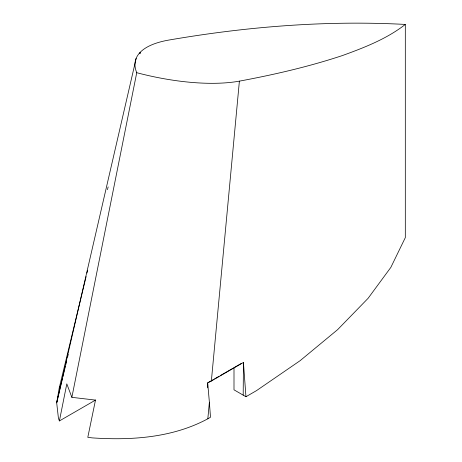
<?xml version="1.0" encoding="UTF-8"?>
<svg xmlns="http://www.w3.org/2000/svg" width="462" height="462" viewBox="0 0 462 462"><rect width="100%" height="100%" fill="white"/><g stroke="black" fill="none" stroke-linecap="round" stroke-linejoin="round"><path stroke-width="0.69" d="M95.64 400.011L59.396 420.94L66.805 383.864L71.87 397.337L95.49 400.098L87.797 437.335L92.175 437.884C131.375 440.517 172.626 437.797 207.831 418.791L209.378 402.211L207.686 382.836L213.294 379.602M207.686 387.832L207.686 382.836L211.359 381.034L239.391 81.139C274.278 74.648 308.911 66.667 342.619 55.486C364.564 47.488 386.717 38.918 405.313 24.434L405.313 237.624L390.84 267.394L368.093 298.319L337.607 329.66L300.115 360.678L256.508 390.627L245.957 396.731L233.997 389.83L233.997 367.723M86.111 276.571L59.228 388.005L56.687 402.818L58.449 418.41L59.396 420.94M71.87 397.337L136.74 72.707A125.531 44.929 14.3 0 1 168.382 40.142C246.5 26.657 326.062 20.213 405.313 24.434M136.163 58.368L56.687 402.818L62.537 378.28M62.872 376.877L64.374 370.57M64.709 369.167L65.373 366.36M65.708 364.963L66.713 360.753M67.55 357.247L68.214 354.446M107.473 189.703L108.143 186.896M86.954 273.065L87.63 270.258M59.228 388.005L59.841 386.763M211.359 381.034L243.428 362.474L245.957 396.731M207.831 418.791L210.487 417.255L209.378 402.211M214.541 378.88L218.901 376.368M220.149 375.646L232.605 368.457M233.853 367.735L241.326 363.421M243.428 362.474L243.191 395.137M239.391 81.139A125.531 44.929 14.3 0 1 136.74 72.707M140.217 52.298L139.882 53.702L140.217 52.298"/></g></svg>
